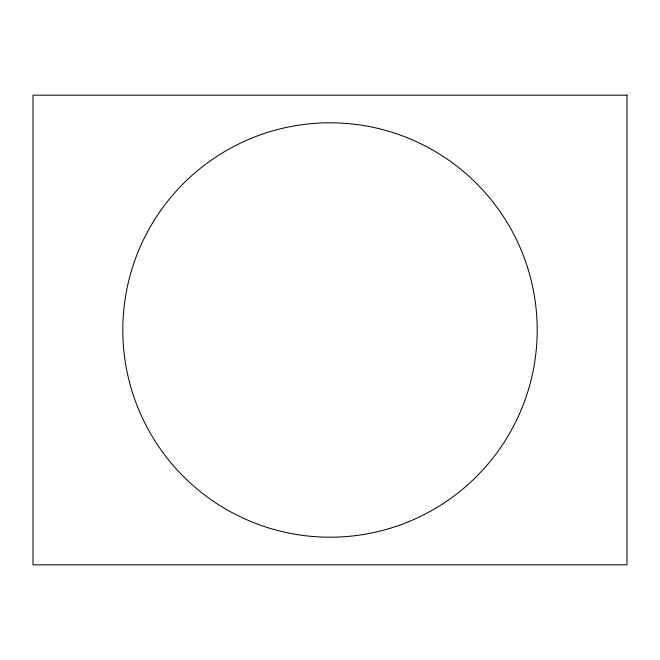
<?xml version="1.0" encoding="UTF-8"?>
<svg xmlns="http://www.w3.org/2000/svg" width="660" height="660" viewBox="0 0 660 660"><rect width="100%" height="100%" fill="white"/><g stroke="black" fill="none" stroke-linecap="round" stroke-linejoin="round"><path stroke-width="0.99" d="M627 95.164L33 95.164L33 564.836L627 564.836L627 95.164M226.397 509.446A207.207 207.207 0 0 0 537.207 330A207.207 207.207 0 0 0 226.397 150.554A207.207 207.207 0 0 0 226.397 509.446"/></g></svg>
